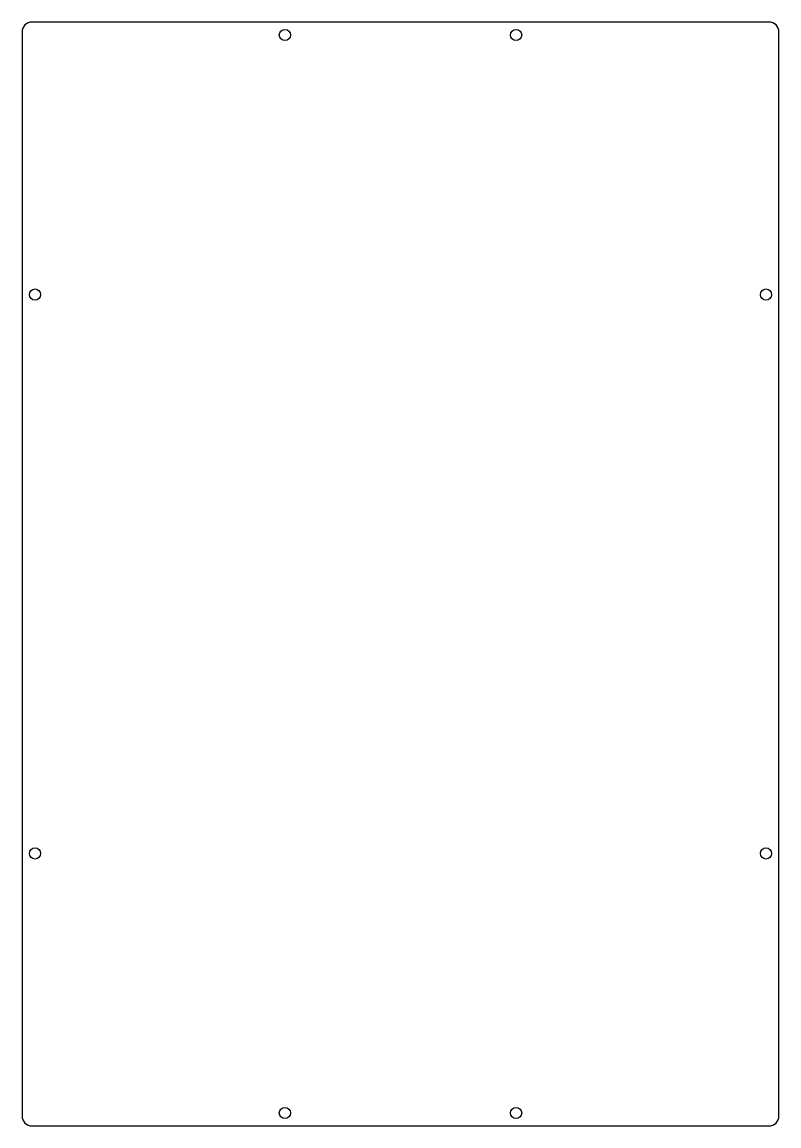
# Model space of a CAD drawing. Header units: millimetres. Extents: x 0 to 228, y 0 to 333.
import ezdxf

# ---------------------------------------------------------------- set-up
doc = ezdxf.new("R2010")
doc.units = ezdxf.units.MM
doc.layers.add('HOLES', color=7, linetype='Continuous')
doc.layers.add('OUTLINE', color=7, linetype='Continuous')

msp = doc.modelspace()

# ---------------------------------------------------------------- linework, layer by layer
at = {"layer": 'HOLES'}
for centre in [(79.24, 328.9), (148.96, 328.9), (3.9, 250.65), (224.3, 250.65), (3.9, 82.15), (224.3, 82.15), (79.24, 3.9), (148.96, 3.9)]:
    msp.add_circle(centre, 1.7, dxfattribs=at)
at = {"layer": 'OUTLINE'}
msp.add_lwpolyline([(3, 0), (225.2, 0, 0.414214), (228.2, 3), (228.2, 329.8, 0.414214), (225.2, 332.8), (3, 332.8, 0.414214), (0, 329.8), (0, 3, 0.414214)], format="xyb", close=True, dxfattribs=at)

doc.saveas('drawing.dxf')
